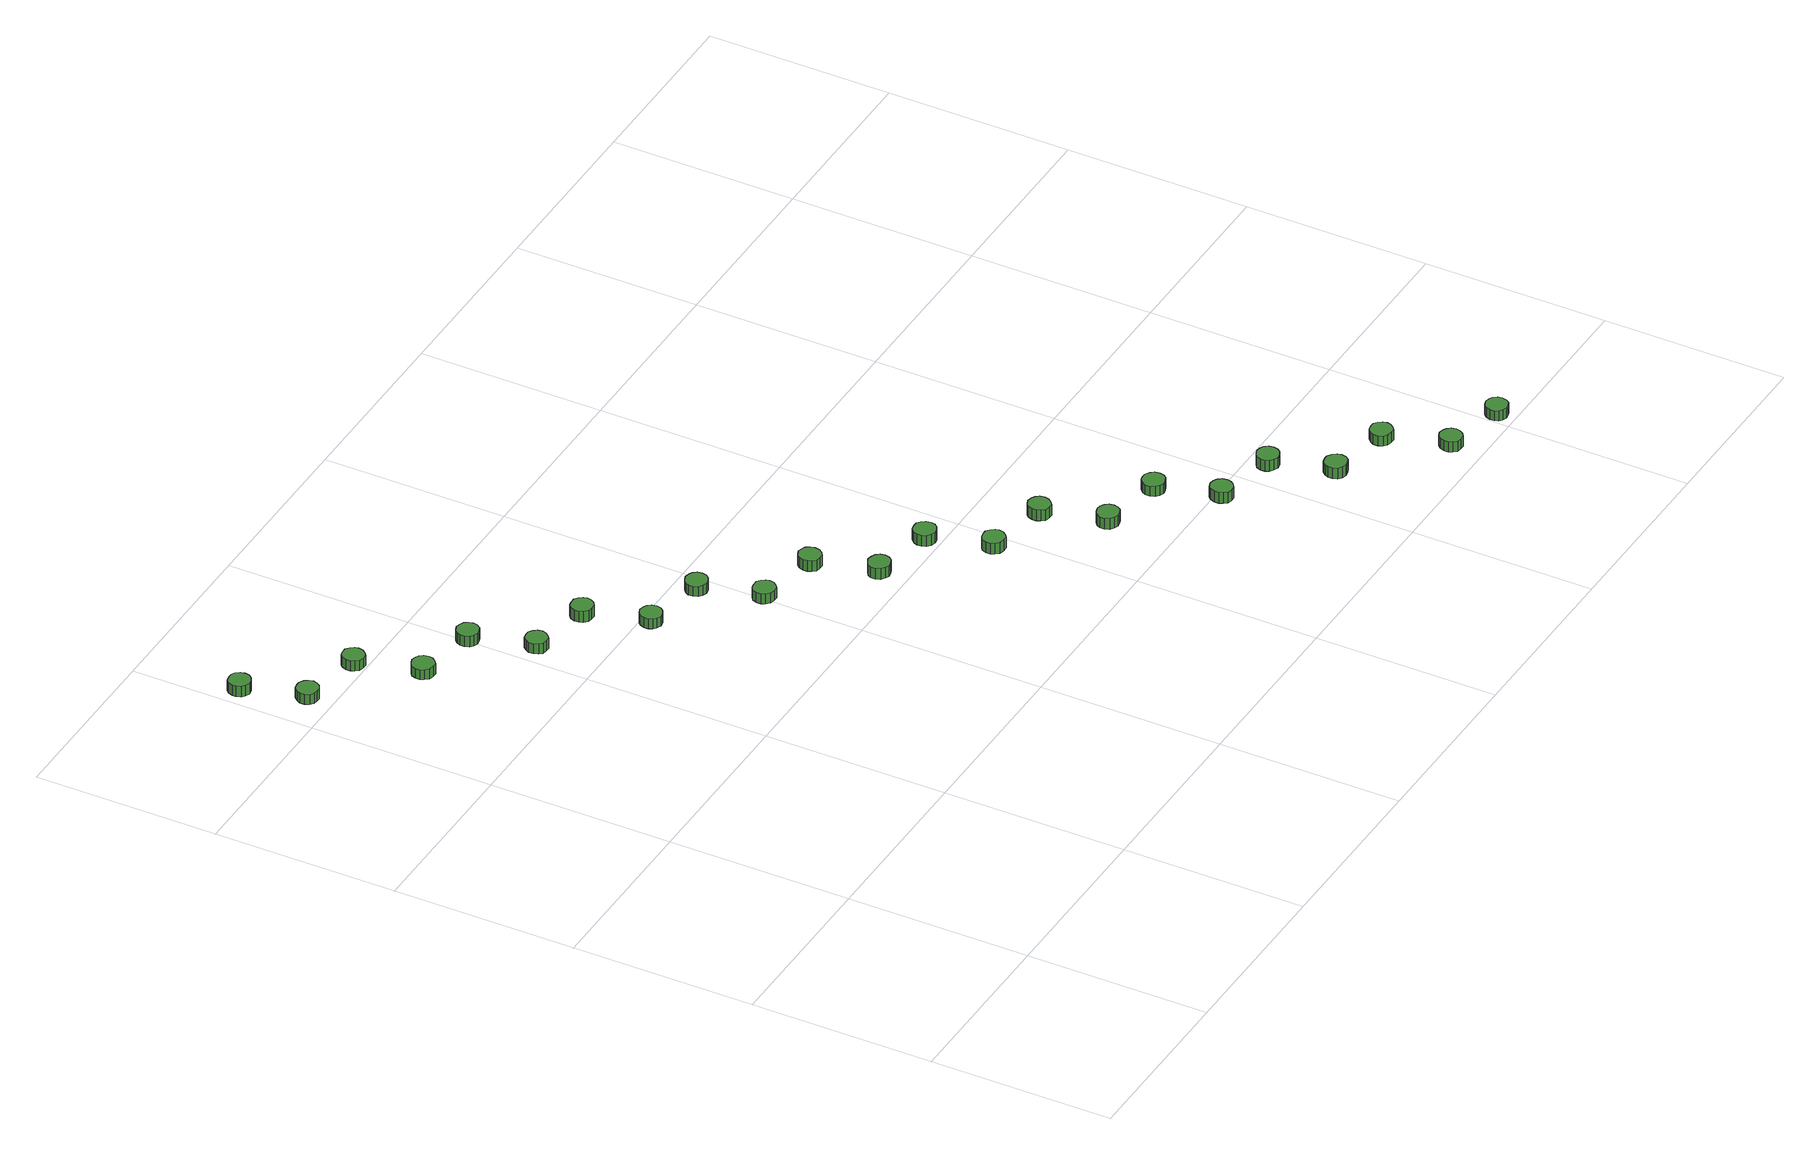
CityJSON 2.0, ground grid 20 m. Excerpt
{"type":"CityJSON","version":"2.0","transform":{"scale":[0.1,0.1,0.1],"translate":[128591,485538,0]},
"CityObjects":{
"tree1":{"type":"SolitaryVegetationObject","attributes":{"function":"something"},"geometry":[{"type":"MultiSurface","lod":"1","boundaries":[[[0,1,2,3,4,5,6,7,8,9,10,11,12,13,14]],[[15,16,17,18,19,20,21,22,23,24,25,26,27,28,29]],[[0,29,28,1]],[[1,28,27,2]],[[2,27,26,3]],[[3,26,25,4]],[[4,25,24,5]],[[5,24,23,6]],[[6,23,22,7]],[[7,22,21,8]],[[8,21,20,9]],[[9,20,19,10]],[[10,19,18,11]],[[11,18,17,12]],[[12,17,16,13]],[[13,16,15,14]],[[14,15,29,0]]]}]},
"tree2":{"type":"SolitaryVegetationObject","attributes":{"function":"something"},"geometry":[{"type":"MultiSurface","lod":"1","boundaries":[[[30,31,32,33,34,35,36,37,38,39,40,41,42,43,44]],[[45,46,47,48,49,50,51,52,53,54,55,56,57,58,59]],[[30,59,58,31]],[[31,58,57,32]],[[32,57,56,33]],[[33,56,55,34]],[[34,55,54,35]],[[35,54,53,36]],[[36,53,52,37]],[[37,52,51,38]],[[38,51,50,39]],[[39,50,49,40]],[[40,49,48,41]],[[41,48,47,42]],[[42,47,46,43]],[[43,46,45,44]],[[44,45,59,30]]]}]},
"tree3":{"type":"SolitaryVegetationObject","attributes":{"function":"something"},"geometry":[{"type":"MultiSurface","lod":"1","boundaries":[[[60,61,62,63,64,65,66,67,68,69,70,71,72,73,74]],[[75,76,77,78,79,80,81,82,83,84,85,86,87,88,89]],[[60,89,88,61]],[[61,88,87,62]],[[62,87,86,63]],[[63,86,85,64]],[[64,85,84,65]],[[65,84,83,66]],[[66,83,82,67]],[[67,82,81,68]],[[68,81,80,69]],[[69,80,79,70]],[[70,79,78,71]],[[71,78,77,72]],[[72,77,76,73]],[[73,76,75,74]],[[74,75,89,60]]]}]},
"tree4":{"type":"SolitaryVegetationObject","attributes":{"function":"something"},"geometry":[{"type":"MultiSurface","lod":"1","boundaries":[[[90,91,92,93,94,95,96,97,98,99,100,101,102,103,104]],[[105,106,107,108,109,110,111,112,113,114,115,116,117,118,119]],[[90,119,118,91]],[[91,118,117,92]],[[92,117,116,93]],[[93,116,115,94]],[[94,115,114,95]],[[95,114,113,96]],[[96,113,112,97]],[[97,112,111,98]],[[98,111,110,99]],[[99,110,109,100]],[[100,109,108,101]],[[101,108,107,102]],[[102,107,106,103]],[[103,106,105,104]],[[104,105,119,90]]]}]},
"tree5":{"type":"SolitaryVegetationObject","attributes":{"function":"something"},"geometry":[{"type":"MultiSurface","lod":"1","boundaries":[[[120,121,122,123,124,125,126,127,128,129,130,131,132,133,134]],[[135,136,137,138,139,140,141,142,143,144,145,146,147,148,149]],[[120,149,148,121]],[[121,148,147,122]],[[122,147,146,123]],[[123,146,145,124]],[[124,145,144,125]],[[125,144,143,126]],[[126,143,142,127]],[[127,142,141,128]],[[128,141,140,129]],[[129,140,139,130]],[[130,139,138,131]],[[131,138,137,132]],[[132,137,136,133]],[[133,136,135,134]],[[134,135,149,120]]]}]},
"tree6":{"type":"SolitaryVegetationObject","attributes":{"function":"something"},"geometry":[{"type":"MultiSurface","lod":"1","boundaries":[[[150,151,152,153,154,155,156,157,158,159,160,161,162,163,164]],[[165,166,167,168,169,170,171,172,173,174,175,176,177,178,179]],[[150,179,178,151]],[[151,178,177,152]],[[152,177,176,153]],[[153,176,175,154]],[[154,175,174,155]],[[155,174,173,156]],[[156,173,172,157]],[[157,172,171,158]],[[158,171,170,159]],[[159,170,169,160]],[[160,169,168,161]],[[161,168,167,162]],[[162,167,166,163]],[[163,166,165,164]],[[164,165,179,150]]]}]},
"tree7":{"type":"SolitaryVegetationObject","attributes":{"function":"something"},"geometry":[{"type":"MultiSurface","lod":"1","boundaries":[[[180,181,182,183,184,185,186,187,188,189,190,191,192,193,194]],[[195,196,197,198,199,200,201,202,203,204,205,206,207,208,209]],[[180,209,208,181]],[[181,208,207,182]],[[182,207,206,183]],[[183,206,205,184]],[[184,205,204,185]],[[185,204,203,186]],[[186,203,202,187]],[[187,202,201,188]],[[188,201,200,189]],[[189,200,199,190]],[[190,199,198,191]],[[191,198,197,192]],[[192,197,196,193]],[[193,196,195,194]],[[194,195,209,180]]]}]},
"tree8":{"type":"SolitaryVegetationObject","attributes":{"function":"something"},"geometry":[{"type":"MultiSurface","lod":"1","boundaries":[[[210,211,212,213,214,215,216,217,218,219,220,221,222,223,224]],[[225,226,227,228,229,230,231,232,233,234,235,236,237,238,239]],[[210,239,238,211]],[[211,238,237,212]],[[212,237,236,213]],[[213,236,235,214]],[[214,235,234,215]],[[215,234,233,216]],[[216,233,232,217]],[[217,232,231,218]],[[218,231,230,219]],[[219,230,229,220]],[[220,229,228,221]],[[221,228,227,222]],[[222,227,226,223]],[[223,226,225,224]],[[224,225,239,210]]]}]},
"tree9":{"type":"SolitaryVegetationObject","attributes":{"function":"something"},"geometry":[{"type":"MultiSurface","lod":"1","boundaries":[[[240,241,242,243,244,245,246,247,248,249,250,251,252,253,254]],[[255,256,257,258,259,260,261,262,263,264,265,266,267,268,269]],[[240,269,268,241]],[[241,268,267,242]],[[242,267,266,243]],[[243,266,265,244]],[[244,265,264,245]],[[245,264,263,246]],[[246,263,262,247]],[[247,262,261,248]],[[248,261,260,249]],[[249,260,259,250]],[[250,259,258,251]],[[251,258,257,252]],[[252,257,256,253]],[[253,256,255,254]],[[254,255,269,240]]]}]},
"tree10":{"type":"SolitaryVegetationObject","attributes":{"function":"something"},"geometry":[{"type":"MultiSurface","lod":"1","boundaries":[[[270,271,272,273,274,275,276,277,278,279,280,281,282,283,284]],[[285,286,287,288,289,290,291,292,293,294,295,296,297,298,299]],[[270,299,298,271]],[[271,298,297,272]],[[272,297,296,273]],[[273,296,295,274]],[[274,295,294,275]],[[275,294,293,276]],[[276,293,292,277]],[[277,292,291,278]],[[278,291,290,279]],[[279,290,289,280]],[[280,289,288,281]],[[281,288,287,282]],[[282,287,286,283]],[[283,286,285,284]],[[284,285,299,270]]]}]},
"tree11":{"type":"SolitaryVegetationObject","attributes":{"function":"something"},"geometry":[{"type":"MultiSurface","lod":"1","boundaries":[[[300,301,302,303,304,305,306,307,308,309,310,311,312,313,314]],[[315,316,317,318,319,320,321,322,323,324,325,326,327,328,329]],[[300,329,328,301]],[[301,328,327,302]],[[302,327,326,303]],[[303,326,325,304]],[[304,325,324,305]],[[305,324,323,306]],[[306,323,322,307]],[[307,322,321,308]],[[308,321,320,309]],[[309,320,319,310]],[[310,319,318,311]],[[311,318,317,312]],[[312,317,316,313]],[[313,316,315,314]],[[314,315,329,300]]]}]},
"tree12":{"type":"SolitaryVegetationObject","attributes":{"function":"something"},"geometry":[{"type":"MultiSurface","lod":"1","boundaries":[[[330,331,332,333,334,335,336,337,338,339,340,341,342,343,344]],[[345,346,347,348,349,350,351,352,353,354,355,356,357,358,359]],[[330,359,358,331]],[[331,358,357,332]],[[332,357,356,333]],[[333,356,355,334]],[[334,355,354,335]],[[335,354,353,336]],[[336,353,352,337]],[[337,352,351,338]],[[338,351,350,339]],[[339,350,349,340]],[[340,349,348,341]],[[341,348,347,342]],[[342,347,346,343]],[[343,346,345,344]],[[344,345,359,330]]]}]},
"tree13":{"type":"SolitaryVegetationObject","attributes":{"function":"something"},"geometry":[{"type":"MultiSurface","lod":"1","boundaries":[[[360,361,362,363,364,365,366,367,368,369,370,371,372,373,374]],[[375,376,377,378,379,380,381,382,383,384,385,386,387,388,389]],[[360,389,388,361]],[[361,388,387,362]],[[362,387,386,363]],[[363,386,385,364]],[[364,385,384,365]],[[365,384,383,366]],[[366,383,382,367]],[[367,382,381,368]],[[368,381,380,369]],[[369,380,379,370]],[[370,379,378,371]],[[371,378,377,372]],[[372,377,376,373]],[[373,376,375,374]],[[374,375,389,360]]]}]},
"tree14":{"type":"SolitaryVegetationObject","attributes":{"function":"something"},"geometry":[{"type":"MultiSurface","lod":"1","boundaries":[[[390,391,392,393,394,395,396,397,398,399,400,401,402,403,404]],[[405,406,407,408,409,410,411,412,413,414,415,416,417,418,419]],[[390,419,418,391]],[[391,418,417,392]],[[392,417,416,393]],[[393,416,415,394]],[[394,415,414,395]],[[395,414,413,396]],[[396,413,412,397]],[[397,412,411,398]],[[398,411,410,399]],[[399,410,409,400]],[[400,409,408,401]],[[401,408,407,402]],[[402,407,406,403]],[[403,406,405,404]],[[404,405,419,390]]]}]},
"tree15":{"type":"SolitaryVegetationObject","attributes":{"function":"something"},"geometry":[{"type":"MultiSurface","lod":"1","boundaries":[[[420,421,422,423,424,425,426,427,428,429,430,431,432,433,434]],[[435,436,437,438,439,440,441,442,443,444,445,446,447,448,449]],[[420,449,448,421]],[[421,448,447,422]],[[422,447,446,423]],[[423,446,445,424]],[[424,445,444,425]],[[425,444,443,426]],[[426,443,442,427]],[[427,442,441,428]],[[428,441,440,429]],[[429,440,439,430]],[[430,439,438,431]],[[431,438,437,432]],[[432,437,436,433]],[[433,436,435,434]],[[434,435,449,420]]]}]},
"tree16":{"type":"SolitaryVegetationObject","attributes":{"function":"something"},"geometry":[{"type":"MultiSurface","lod":"1","boundaries":[[[450,451,452,453,454,455,456,457,458,459,460,461,462,463,464]],[[465,466,467,468,469,470,471,472,473,474,475,476,477,478,479]],[[450,479,478,451]],[[451,478,477,452]],[[452,477,476,453]],[[453,476,475,454]],[[454,475,474,455]],[[455,474,473,456]],[[456,473,472,457]],[[457,472,471,458]],[[458,471,470,459]],[[459,470,469,460]],[[460,469,468,461]],[[461,468,467,462]],[[462,467,466,463]],[[463,466,465,464]],[[464,465,479,450]]]}]},
"tree17":{"type":"SolitaryVegetationObject","attributes":{"function":"something"},"geometry":[{"type":"MultiSurface","lod":"1","boundaries":[[[480,481,482,483,484,485,486,487,488,489,490,491,492,493,494]],[[495,496,497,498,499,500,501,502,503,504,505,506,507,508,509]],[[480,509,508,481]],[[481,508,507,482]],[[482,507,506,483]],[[483,506,505,484]],[[484,505,504,485]],[[485,504,503,486]],[[486,503,502,487]],[[487,502,501,488]],[[488,501,500,489]],[[489,500,499,490]],[[490,499,498,491]],[[491,498,497,492]],[[492,497,496,493]],[[493,496,495,494]],[[494,495,509,480]]]}]},
"tree18":{"type":"SolitaryVegetationObject","attributes":{"function":"something"},"geometry":[{"type":"MultiSurface","lod":"1","boundaries":[[[510,511,512,513,514,515,516,517,518,519,520,521,522,523,524]],[[525,526,527,528,529,530,531,532,533,534,535,536,537,538,539]],[[510,539,538,511]],[[511,538,537,512]],[[512,537,536,513]],[[513,536,535,514]],[[514,535,534,515]],[[515,534,533,516]],[[516,533,532,517]],[[517,532,531,518]],[[518,531,530,519]],[[519,530,529,520]],[[520,529,528,521]],[[521,528,527,522]],[[522,527,526,523]],[[523,526,525,524]],[[524,525,539,510]]]}]},
"tree19":{"type":"SolitaryVegetationObject","attributes":{"function":"something"},"geometry":[{"type":"MultiSurface","lod":"1","boundaries":[[[540,541,542,543,544,545,546,547,548,549,550,551,552,553,554]],[[555,556,557,558,559,560,561,562,563,564,565,566,567,568,569]],[[540,569,568,541]],[[541,568,567,542]],[[542,567,566,543]],[[543,566,565,544]],[[544,565,564,545]],[[545,564,563,546]],[[546,563,562,547]],[[547,562,561,548]],[[548,561,560,549]],[[549,560,559,550]],[[550,559,558,551]],[[551,558,557,552]],[[552,557,556,553]],[[553,556,555,554]],[[554,555,569,540]]]}]},
"tree20":{"type":"SolitaryVegetationObject","attributes":{"function":"something"},"geometry":[{"type":"MultiSurface","lod":"1","boundaries":[[[570,571,572,573,574,575,576,577,578,579,580,581,582,583,584]],[[585,586,587,588,589,590,591,592,593,594,595,596,597,598,599]],[[570,599,598,571]],[[571,598,597,572]],[[572,597,596,573]],[[573,596,595,574]],[[574,595,594,575]],[[575,594,593,576]],[[576,593,592,577]],[[577,592,591,578]],[[578,591,590,579]],[[579,590,589,580]],[[580,589,588,581]],[[581,588,587,582]],[[582,587,586,583]],[[583,586,585,584]],[[584,585,599,570]]]}]},
"tree21":{"type":"SolitaryVegetationObject","attributes":{"function":"something"},"geometry":[{"type":"MultiSurface","lod":"1","boundaries":[[[600,601,602,603,604,605,606,607,608,609,610,611,612,613,614]],[[615,616,617,618,619,620,621,622,623,624,625,626,627,628,629]],[[600,629,628,601]],[[601,628,627,602]],[[602,627,626,603]],[[603,626,625,604]],[[604,625,624,605]],[[605,624,623,606]],[[606,623,622,607]],[[607,622,621,608]],[[608,621,620,609]],[[609,620,619,610]],[[610,619,618,611]],[[611,618,617,612]],[[612,617,616,613]],[[613,616,615,614]],[[614,615,629,600]]]}]},
"tree22":{"type":"SolitaryVegetationObject","attributes":{"function":"something"},"geometry":[{"type":"MultiSurface","lod":"1","boundaries":[[[630,631,632,633,634,635,636,637,638,639,640,641,642,643,644]],[[645,646,647,648,649,650,651,652,653,654,655,656,657,658,659]],[[630,659,658,631]],[[631,658,657,632]],[[632,657,656,633]],[[633,656,655,634]],[[634,655,654,635]],[[635,654,653,636]],[[636,653,652,637]],[[637,652,651,638]],[[638,651,650,639]],[[639,650,649,640]],[[640,649,648,641]],[[641,648,647,642]],[[642,647,646,643]],[[643,646,645,644]],[[644,645,659,630]]]}]},
"tree23":{"type":"SolitaryVegetationObject","attributes":{"function":"something"},"geometry":[{"type":"MultiSurface","lod":"1","boundaries":[[[660,661,662,663,664,665,666,667,668,669,670,671,672,673,674]],[[675,676,677,678,679,680,681,682,683,684,685,686,687,688,689]],[[660,689,688,661]],[[661,688,687,662]],[[662,687,686,663]],[[663,686,685,664]],[[664,685,684,665]],[[665,684,683,666]],[[666,683,682,667]],[[667,682,681,668]],[[668,681,680,669]],[[669,680,679,670]],[[670,679,678,671]],[[671,678,677,672]],[[672,677,676,673]],[[673,676,675,674]],[[674,675,689,660]]]}]}
},
"vertices":[
[31,891,22],[30,896,22],[27,900,22],[23,902,22],[18,902,22],[13,901,22],[10,898,22],[8,893,22],[8,889,22],[10,884,22],[13,881,22],[18,879,22],[23,880,22],[27,882,22],[30,886,22],[30,886,9],[27,882,9],[23,880,9],[18,879,9],[13,881,9],[10,884,9],[8,889,9],[8,893,9],[10,898,9],[13,901,9],[18,902,9],[23,902,9],[27,900,9],[30,896,9],[31,891,9],
[55,827,19],[54,832,19],[51,836,19],[46,839,19],[42,839,19],[37,838,19],[33,834,19],[31,830,19],[31,825,19],[33,820,19],[37,817,19],[42,816,19],[46,816,19],[51,819,19],[54,823,19],[54,823,7],[51,819,7],[46,816,7],[42,816,7],[37,817,7],[33,820,7],[31,825,7],[31,830,7],[33,834,7],[37,838,7],[42,839,7],[46,839,7],[51,836,7],[54,832,7],[55,827,7],
[122,813,21],[121,817,21],[118,821,21],[114,824,21],[109,824,21],[104,823,21],[101,820,21],[99,815,21],[99,810,21],[101,806,21],[104,802,21],[109,801,21],[114,801,21],[118,804,21],[121,808,21],[121,808,9],[118,804,9],[114,801,9],[109,801,9],[104,802,9],[101,806,9],[99,810,9],[99,815,9],[101,820,9],[104,823,9],[109,824,9],[114,824,9],[118,821,9],[121,817,9],[122,813,9],
[145,747,19],[144,752,19],[141,756,19],[137,758,19],[132,759,19],[127,757,19],[123,754,19],[121,749,19],[121,744,19],[123,740,19],[127,736,19],[132,735,19],[137,735,19],[141,738,19],[144,742,19],[144,742,7],[141,738,7],[137,735,7],[132,735,7],[127,736,7],[123,740,7],[121,744,7],[121,749,7],[123,754,7],[127,757,7],[132,759,7],[137,758,7],[141,756,7],[144,752,7],[145,747,7],
[212,733,21],[211,738,21],[208,742,21],[204,744,21],[199,745,21],[194,743,21],[191,740,21],[189,736,21],[189,731,21],[191,726,21],[194,723,21],[199,721,21],[204,722,21],[208,724,21],[211,728,21],[211,728,8],[208,724,8],[204,722,8],[199,721,8],[194,723,8],[191,726,8],[189,731,8],[189,736,8],[191,740,8],[194,743,8],[199,745,8],[204,744,8],[208,742,8],[211,738,8],[212,733,8],
[235,668,19],[234,673,19],[231,677,19],[227,680,19],[222,680,19],[217,679,19],[214,675,19],[212,671,19],[212,666,19],[214,661,19],[217,658,19],[222,657,19],[227,657,19],[231,660,19],[234,664,19],[234,664,7],[231,660,7],[227,657,7],[222,657,7],[217,658,7],[214,661,7],[212,666,7],[212,671,7],[214,675,7],[217,679,7],[222,680,7],[227,680,7],[231,677,7],[234,673,7],[235,668,7],
[302,654,21],[301,658,21],[298,662,21],[294,665,21],[289,665,21],[284,664,21],[280,661,21],[278,656,21],[278,651,21],[280,647,21],[284,643,21],[289,642,21],[294,642,21],[298,645,21],[301,649,21],[301,649,8],[298,645,8],[294,642,8],[289,642,8],[284,643,8],[280,647,8],[278,651,8],[278,656,8],[280,661,8],[284,664,8],[289,665,8],[294,665,8],[298,662,8],[301,658,8],[302,654,8],
[325,589,19],[324,594,19],[321,598,19],[317,600,19],[312,601,19],[307,599,19],[304,596,19],[302,591,19],[302,586,19],[304,582,19],[307,579,19],[312,577,19],[317,578,19],[321,580,19],[324,584,19],[324,584,7],[321,580,7],[317,578,7],[312,577,7],[307,579,7],[304,582,7],[302,586,7],[302,591,7],[304,596,7],[307,599,7],[312,601,7],[317,600,7],[321,598,7],[324,594,7],[325,589,7],
[392,574,21],[391,579,21],[388,583,21],[384,585,21],[379,586,21],[374,584,21],[370,581,21],[368,577,21],[368,572,21],[370,567,21],[374,564,21],[379,562,21],[384,563,21],[388,565,21],[391,569,21],[391,569,9],[388,565,9],[384,563,9],[379,562,9],[374,564,9],[370,567,9],[368,572,9],[368,577,9],[370,581,9],[374,584,9],[379,586,9],[384,585,9],[388,583,9],[391,579,9],[392,574,9],
[415,511,19],[414,515,19],[411,519,19],[407,522,19],[402,522,19],[397,521,19],[393,518,19],[391,513,19],[391,508,19],[393,504,19],[397,500,19],[402,499,19],[407,499,19],[411,502,19],[414,506,19],[414,506,7],[411,502,7],[407,499,7],[402,499,7],[397,500,7],[393,504,7],[391,508,7],[391,513,7],[393,518,7],[397,521,7],[402,522,7],[407,522,7],[411,519,7],[414,515,7],[415,511,7],
[482,496,21],[481,501,21],[478,505,21],[474,507,21],[469,508,21],[464,506,21],[461,503,21],[459,498,21],[459,493,21],[461,489,21],[464,485,21],[469,484,21],[474,484,21],[478,487,21],[481,491,21],[481,491,8],[478,487,8],[474,484,8],[469,484,8],[464,485,8],[461,489,8],[459,493,8],[459,498,8],[461,503,8],[464,506,8],[469,508,8],[474,507,8],[478,505,8],[481,501,8],[482,496,8],
[506,431,19],[505,436,19],[502,440,19],[497,442,19],[492,443,19],[488,441,19],[484,438,19],[482,434,19],[482,429,19],[484,424,19],[488,421,19],[492,419,19],[497,420,19],[502,422,19],[505,426,19],[505,426,6],[502,422,6],[497,420,6],[492,419,6],[488,421,6],[484,424,6],[482,429,6],[482,434,6],[484,438,6],[488,441,6],[492,443,6],[497,442,6],[502,440,6],[505,436,6],[506,431,6],
[573,416,21],[572,421,21],[569,425,21],[565,428,21],[560,428,21],[555,427,21],[551,423,21],[549,419,21],[549,414,21],[551,409,21],[555,406,21],[560,404,21],[565,405,21],[569,407,21],[572,411,21],[572,411,8],[569,407,8],[565,405,8],[560,404,8],[555,406,8],[551,409,8],[549,414,8],[549,419,8],[551,423,8],[555,427,8],[560,428,8],[565,428,8],[569,425,8],[572,421,8],[573,416,8],
[596,352,19],[595,356,19],[592,360,19],[588,363,19],[583,363,19],[578,362,19],[574,359,19],[572,354,19],[572,349,19],[574,345,19],[578,341,19],[583,340,19],[588,340,19],[592,343,19],[595,347,19],[595,347,6],[592,343,6],[588,340,6],[583,340,6],[578,341,6],[574,345,6],[572,349,6],[572,354,6],[574,359,6],[578,362,6],[583,363,6],[588,363,6],[592,360,6],[595,356,6],[596,352,6],
[663,337,21],[662,342,21],[659,346,21],[655,348,21],[650,349,21],[645,347,21],[642,344,21],[640,339,21],[640,334,21],[642,330,21],[645,326,21],[650,325,21],[655,325,21],[659,328,21],[662,332,21],[662,332,8],[659,328,8],[655,325,8],[650,325,8],[645,326,8],[642,330,8],[640,334,8],[640,339,8],[642,344,8],[645,347,8],[650,349,8],[655,348,8],[659,346,8],[662,342,8],[663,337,8],
[686,272,19],[685,277,19],[682,281,19],[678,283,19],[673,284,19],[668,282,19],[664,279,19],[662,275,19],[662,270,19],[664,265,19],[668,262,19],[673,260,19],[678,261,19],[682,263,19],[685,267,19],[685,267,6],[682,263,6],[678,261,6],[673,260,6],[668,262,6],[664,265,6],[662,270,6],[662,275,6],[664,279,6],[668,282,6],[673,284,6],[678,283,6],[682,281,6],[685,277,6],[686,272,6],
[753,257,20],[752,262,20],[749,266,20],[744,269,20],[739,269,20],[735,268,20],[731,264,20],[729,260,20],[729,255,20],[731,250,20],[735,247,20],[739,245,20],[744,246,20],[749,248,20],[752,252,20],[752,252,8],[749,248,8],[744,246,8],[739,245,8],[735,247,8],[731,250,8],[729,255,8],[729,260,8],[731,264,8],[735,268,8],[739,269,8],[744,269,8],[749,266,8],[752,262,8],[753,257,8],
[776,194,19],[775,199,19],[772,203,19],[768,205,19],[763,206,19],[758,204,19],[755,201,19],[753,196,19],[753,191,19],[755,187,19],[758,183,19],[763,182,19],[768,182,19],[772,185,19],[775,189,19],[775,189,6],[772,185,6],[768,182,6],[763,182,6],[758,183,6],[755,187,6],[753,191,6],[753,196,6],[755,201,6],[758,204,6],[763,206,6],[768,205,6],[772,203,6],[775,199,6],[776,194,6],
[843,178,21],[842,183,21],[839,187,21],[835,189,21],[830,190,21],[825,188,21],[821,185,21],[819,180,21],[819,175,21],[821,171,21],[825,168,21],[830,166,21],[835,167,21],[839,169,21],[842,173,21],[842,173,8],[839,169,8],[835,167,8],[830,166,8],[825,168,8],[821,171,8],[819,175,8],[819,180,8],[821,185,8],[825,188,8],[830,190,8],[835,189,8],[839,187,8],[842,183,8],[843,178,8],
[866,114,19],[865,119,19],[862,123,19],[857,126,19],[853,126,19],[848,125,19],[844,121,19],[842,117,19],[842,112,19],[844,107,19],[848,104,19],[853,102,19],[857,103,19],[862,105,19],[865,109,19],[865,109,6],[862,105,6],[857,103,6],[853,102,6],[848,104,6],[844,107,6],[842,112,6],[842,117,6],[844,121,6],[848,125,6],[853,126,6],[857,126,6],[862,123,6],[865,119,6],[866,114,6],
[933,99,20],[932,104,20],[929,108,20],[925,111,20],[920,111,20],[915,110,20],[911,106,20],[909,102,20],[909,97,20],[911,92,20],[915,89,20],[920,88,20],[925,88,20],[929,91,20],[932,95,20],[932,95,8],[929,91,8],[925,88,8],[920,88,8],[915,89,8],[911,92,8],[909,97,8],[909,102,8],[911,106,8],[915,110,8],[920,111,8],[925,111,8],[929,108,8],[932,104,8],[933,99,8],
[957,35,19],[956,40,19],[953,44,19],[949,46,19],[944,47,19],[939,45,19],[936,42,19],[934,37,19],[934,32,19],[936,28,19],[939,24,19],[944,23,19],[949,23,19],[953,26,19],[956,30,19],[956,30,7],[953,26,7],[949,23,7],[944,23,7],[939,24,7],[936,28,7],[934,32,7],[934,37,7],[936,42,7],[939,45,7],[944,47,7],[949,46,7],[953,44,7],[956,40,7],[957,35,7],
[1023,19,20],[1022,24,20],[1019,28,20],[1015,30,20],[1010,31,20],[1005,29,20],[1002,26,20],[1000,21,20],[1000,16,20],[1002,12,20],[1005,9,20],[1010,7,20],[1015,8,20],[1019,10,20],[1022,14,20],[1022,14,8],[1019,10,8],[1015,8,8],[1010,7,8],[1005,9,8],[1002,12,8],[1000,16,8],[1000,21,8],[1002,26,8],[1005,29,8],[1010,31,8],[1015,30,8],[1019,28,8],[1022,24,8],[1023,19,8]
]}
